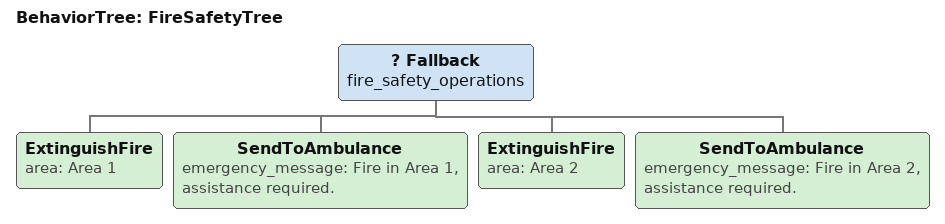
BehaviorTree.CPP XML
<root BTCPP_format="4">
  <BehaviorTree ID="FireSafetyTree">
    <Fallback name="fire_safety_operations">
      <ExtinguishFire area="Area 1"/>
      <SendToAmbulance emergency_message="Fire in Area 1, assistance required."/>
      <ExtinguishFire area="Area 2"/>
      <SendToAmbulance emergency_message="Fire in Area 2, assistance required."/>
    </Fallback>
  </BehaviorTree>
</root>
